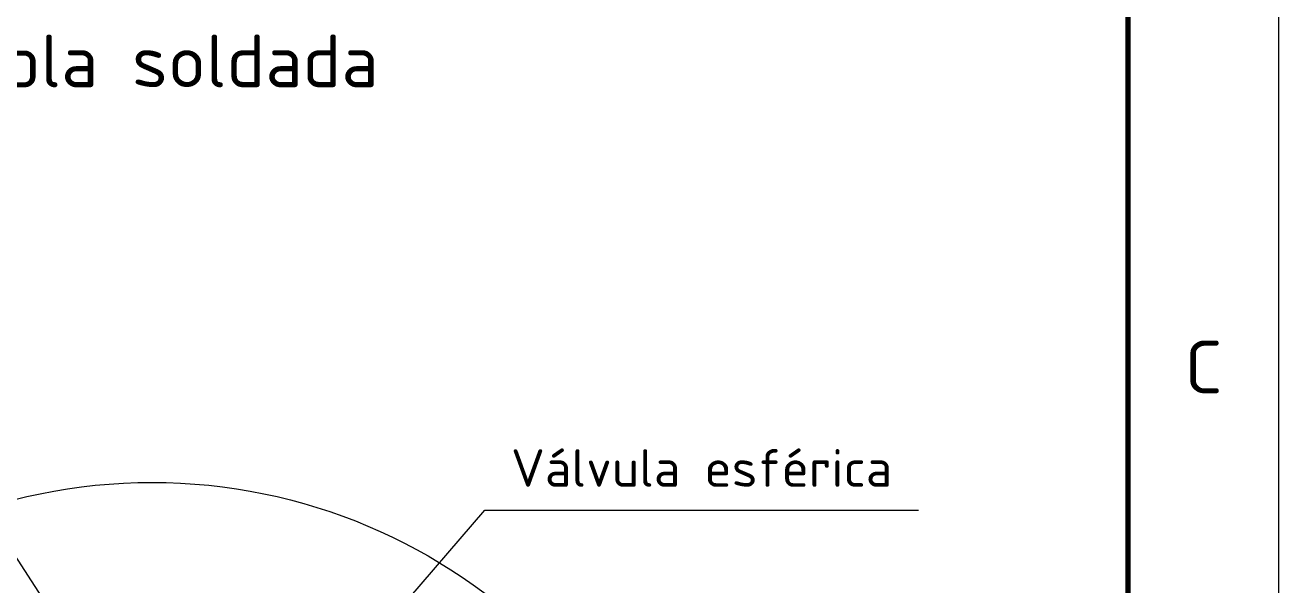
# Model space of a CAD drawing. Header units: millimetres. Extents: x 0 to 2382, y 0 to 420.
# Drawn here: x 1164.7 to 1248, y 270.5 to 307.7 of the extents above; entities that cross this region are included whole.
import ezdxf
from ezdxf.enums import TextEntityAlignment as Align

# ---------------------------------------------------------------- set-up
doc = ezdxf.new("R2010")
doc.units = ezdxf.units.MM
for name, color, linetype, lineweight in [('06-TEXTO', 7, 'CONTINUOUS', 25), ('07-RECUADRO', 7, 'CONTINUOUS', 70), ('08-FINA', 5, 'CONTINUOUS', 18)]:
    doc.layers.add(name, color=color, linetype=linetype, lineweight=lineweight)
doc.styles.add('ISO3098', font='isocpeur.ttf')

msp = doc.modelspace()

# ---------------------------------------------------------------- linework, layer by layer
at = {"layer": '07-RECUADRO'}
msp.add_lwpolyline([(679, 10), (1238, 10), (1238, 410), (679, 410)], close=True, dxfattribs=at)
at = {"layer": '08-FINA'}
for p, q in [((1171.393, 261.218), (1162.117, 275.492)), ((1182.567, 260.745), (1195.267, 275.492)), ((1195.267, 275.492), (1224.067, 275.492))]:
    msp.add_line(p, q, dxfattribs=at)
msp.add_lwpolyline([(654, 0), (1248, 0), (1248, 420), (654, 420)], close=True, dxfattribs=at)
msp.add_circle((1173.167, 240.5), 36.833, dxfattribs=at)

# ---------------------------------------------------------------- texts
at = {"layer": '06-TEXTO', "style": 'ISO3098'}
for s, p in [('Cupla soldada', (1173.167, 305.333)), ('C', (1243, 285))]:
    msp.add_text(s, height=3.5, dxfattribs=at).set_placement(p, align=Align.MIDDLE_CENTER)
msp.add_text('Válvula esférica', height=2.5, dxfattribs=at).set_placement((1209.667, 276.292), align=Align.BOTTOM_CENTER)

doc.saveas('drawing.dxf')
